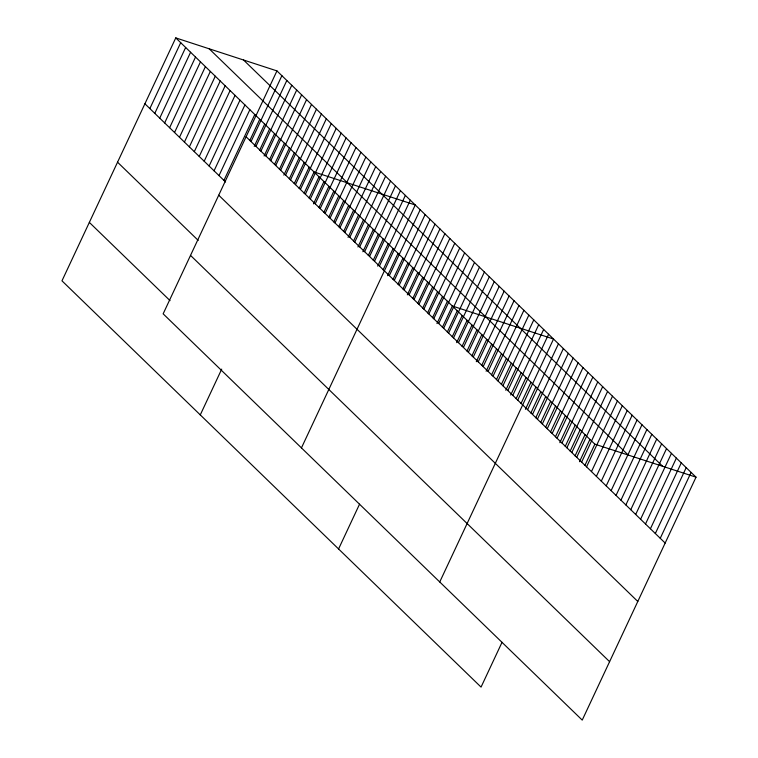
<?xml version="1.0" encoding="UTF-8"?>
<svg xmlns="http://www.w3.org/2000/svg" width="758" height="758" viewBox="0 0 758 758"><rect width="100%" height="100%" fill="white"/><g stroke="black" fill="none" stroke-linecap="round" stroke-linejoin="round"><path stroke-width="1.14" d="M276.945 70.901L163.15 313.831L582.229 720.1L696.024 477.17L276.945 70.901L175.771 37.9L61.976 280.83L481.055 687.099L502.033 642.301M149.857 108.565L180.707 42.685M154.793 113.349L185.653 47.479M159.73 118.144L190.59 52.264M164.666 122.929L195.526 57.049M169.612 127.714L200.472 61.843M174.548 132.508L205.409 66.628M179.485 137.293L210.345 71.413M184.431 142.078L215.281 76.207M189.367 146.872L220.227 80.992M194.304 151.657L225.164 85.777M199.24 156.442L230.1 90.572M204.186 161.236L235.046 95.356M209.123 166.021L239.983 100.151M214.059 170.815L244.919 104.936M219.005 175.6L249.856 109.721M223.942 180.385L254.802 114.515M249.78 140.552L259.738 119.3M251.031 141.566L281.891 75.686M254.224 146.398L264.675 124.085M255.967 146.351L286.827 80.481M259.662 150.122L269.611 128.879M260.904 151.145L291.764 85.266M264.106 155.977L274.557 133.664M265.85 155.93L296.7 90.05M269.535 159.701L279.494 138.449M270.786 160.715L301.646 94.845M274.481 164.486L284.43 143.243M275.723 165.509L306.583 99.63M279.418 169.28L289.376 148.028M280.659 170.294L311.519 104.415M283.862 175.126L294.312 152.813M285.605 175.079L316.456 109.209M289.3 178.86L299.249 157.607M290.541 179.873L321.401 113.994M294.237 183.644L304.185 162.392M295.478 184.658L326.338 118.779M299.173 188.429L309.131 167.177M300.414 189.443L331.274 123.573M200.273 414.901L221.715 369.127M304.11 193.224L314.068 171.971L415.242 204.973L301.447 447.902M305.36 194.238L336.22 128.358M309.056 198.009L319.004 176.756M310.297 199.022L341.157 133.143M313.49 203.855L323.95 181.541M315.233 203.807L346.093 137.937M318.929 207.588L328.887 186.335M320.179 208.602L351.03 142.722M323.874 212.373L333.823 191.12M325.116 213.386L355.976 147.507M328.811 217.158L338.76 195.915M330.052 218.171L360.912 152.301M333.747 221.952L343.706 200.699M334.989 222.966L365.849 157.086M338.684 226.737L348.642 205.484M339.935 227.751L370.795 161.871M343.63 231.522L353.579 210.279M344.871 232.535L375.731 166.665M348.064 237.377L358.525 215.064M349.808 237.33L380.668 171.45M353.503 241.101L363.461 219.848M354.753 242.115L385.604 176.244M357.947 246.956L368.397 224.643M359.69 246.9L390.55 181.029M362.883 251.741L373.334 229.428M364.626 251.694L395.486 185.814M368.322 255.465L378.28 234.213M369.563 256.479L400.423 190.609M373.258 260.25L383.216 239.007M374.509 261.273L405.369 195.393M377.702 266.105L388.153 243.792M379.445 266.058L410.305 200.178M383.141 269.829L393.089 248.577M387.584 275.685L398.035 253.371M389.328 275.637L420.178 209.758M393.014 279.408L402.972 258.156M394.264 280.422L425.124 214.542M397.959 284.193L407.908 262.941M399.201 285.207L430.061 219.337M402.896 288.988L412.854 267.735M404.137 290.001L434.997 224.122M407.34 294.834L417.791 272.52M409.083 294.786L439.934 228.907M412.778 298.557L422.727 277.305M414.02 299.571L444.88 233.701M417.715 303.352L427.664 282.099M418.956 304.365L449.816 238.486M422.651 308.136L432.61 286.884M423.893 309.15L454.753 243.271M427.588 312.921L437.546 291.678M428.839 313.935L459.699 248.065M432.534 317.716L442.483 296.463M433.775 318.73L464.635 252.85M436.968 323.562L447.428 301.248M438.711 323.514L469.572 257.635M338.57 548.972L359.548 504.174M442.407 327.285L452.365 306.043L553.539 339.034L439.744 581.964M443.657 328.299L474.508 262.429M447.324 332.051L457.273 310.799M448.594 333.094L479.454 267.214M452.232 336.817L462.191 315.565M453.53 337.879L484.39 272.008M456.648 342.644L467.108 320.331M458.467 342.663L489.327 276.793M462.058 346.34L472.016 325.087M463.413 347.458L494.273 281.578M466.975 351.106L476.934 329.853M468.349 352.243L499.209 286.372M471.893 355.872L481.842 334.619M473.286 357.037L504.146 291.157M476.308 361.689L486.759 339.385M478.232 361.822L509.082 295.942M481.718 365.394L491.667 344.141M483.168 366.607L514.028 300.736M486.134 371.221L496.585 348.907M488.105 371.401L518.965 305.521M491.544 374.916L501.493 353.673M493.041 376.186L523.901 310.306M496.452 379.682L506.41 358.43M497.987 380.971L528.847 315.101M501.37 384.448L511.328 363.196M502.924 385.765L533.784 319.885M505.785 390.275L516.236 367.962M507.86 390.55L538.72 324.67M510.702 395.032L521.153 372.718M512.796 395.335L543.657 329.465M516.113 398.736L526.061 377.484M517.742 400.129L548.602 334.25M521.021 403.502L530.979 382.25M525.436 409.329L535.887 387.016M527.596 409.68L558.447 343.8M530.846 413.025L540.805 391.772M532.504 414.436L563.365 348.566M535.764 417.791L545.713 396.538M537.422 419.202L568.282 353.332M540.672 422.557L550.63 401.304M542.33 423.968L573.19 358.089M545.589 427.313L555.548 406.061M547.248 428.734L578.108 362.855M550.498 432.079L560.456 410.827M552.156 433.491L583.016 367.621M555.415 436.845L565.373 415.592M557.073 438.257L587.933 372.377M559.83 442.663L570.281 420.358M561.991 443.023L592.841 377.143M565.241 446.367L575.199 425.115M566.899 447.779L597.759 381.909M570.158 451.133L580.107 429.881M571.816 452.545L602.667 386.665M575.066 455.89L585.024 434.647M576.724 457.311L607.584 391.431M579.482 461.717L589.932 439.403M581.642 462.077L612.502 396.197M584.892 465.421L594.85 444.169L175.771 37.9M586.55 466.833L617.41 400.963M591.467 471.599L622.327 405.719M596.375 476.365L627.236 410.485M601.293 481.122L632.153 415.251M606.21 485.887L637.061 420.008M611.119 490.653L641.979 424.774M616.036 495.41L646.887 429.54M620.944 500.176L651.804 434.306M625.862 504.942L656.722 439.062M630.77 509.708L661.63 443.828M635.687 514.464L666.547 448.594M640.595 519.23L671.455 453.35M645.513 523.996L676.373 458.116M650.43 528.752L681.281 462.882M655.338 533.518L686.198 467.648M660.256 538.284L691.106 472.405M594.85 444.169L696.024 477.17M243.555 60.015L662.634 466.284M209.161 48.787L628.24 455.056M246.085 136.772L665.164 543.05M144.911 103.78L225.59 181.986M218.721 195.204L637.8 601.473M117.547 162.203L198.217 240.409M190.523 255.399L609.593 661.668M89.349 222.407L170.019 300.613"/></g></svg>
